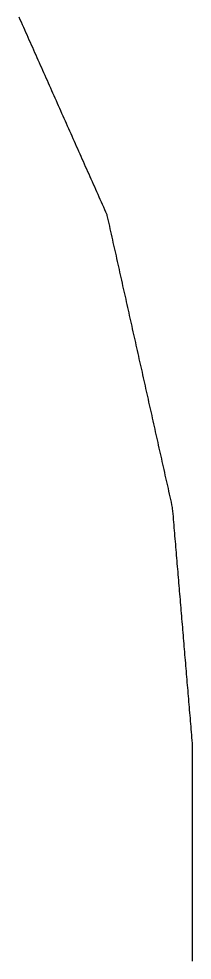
# Model space of a CAD drawing. Header units: millimetres. Extents: x 32 to 3054, y 42 to 5568.
# Drawn here: x 1436.9 to 1499.4, y 1061.4 to 1401 of the extents above; entities that cross this region are included whole.
import ezdxf

# ---------------------------------------------------------------- set-up
doc = ezdxf.new("R2010")
doc.units = ezdxf.units.MM
doc.layers.add('ALL_ISLANDS', color=7, linetype='Continuous')
doc.layers.add('OUTLINE_ISLAND_01', color=7, linetype='Continuous')

msp = doc.modelspace()

# ---------------------------------------------------------------- linework, layer by layer
at = {"layer": 'ALL_ISLANDS'}
msp.add_lwpolyline([(1436.9004, 1401.6698), (1437.307, 1400.7562), (1437.7136, 1399.8426), (1438.1202, 1398.929), (1438.5268, 1398.0154), (1438.9334, 1397.1018), (1439.34, 1396.1882), (1439.7466, 1395.2746), (1440.1532, 1394.361), (1440.5598, 1393.4474), (1440.9664, 1392.5338), (1441.3731, 1391.6202), (1441.7797, 1390.7066), (1442.1863, 1389.793), (1442.5929, 1388.8794), (1442.9995, 1387.9658), (1443.4061, 1387.0522), (1443.8127, 1386.1385), (1444.2193, 1385.2249), (1444.6259, 1384.3113), (1445.0325, 1383.3977), (1445.4391, 1382.4841), (1445.8457, 1381.5705), (1446.2523, 1380.6569), (1446.6589, 1379.7433), (1447.0655, 1378.8297), (1447.4721, 1377.9161), (1447.8787, 1377.0025), (1448.2853, 1376.0889), (1448.6919, 1375.1753), (1449.0986, 1374.2617), (1449.5052, 1373.3481), (1449.9118, 1372.4345), (1450.3184, 1371.5209), (1450.725, 1370.6073), (1451.1316, 1369.6937), (1451.5382, 1368.7801), (1451.9448, 1367.8665), (1452.3514, 1366.9529), (1452.758, 1366.0393), (1453.1646, 1365.1257), (1453.5712, 1364.2121), (1453.9778, 1363.2985), (1454.3844, 1362.3848), (1454.791, 1361.4712), (1455.1976, 1360.5576), (1455.6042, 1359.644), (1456.0108, 1358.7304), (1456.4174, 1357.8168), (1456.8241, 1356.9032), (1457.2307, 1355.9896), (1457.6373, 1355.076), (1458.0439, 1354.1624), (1458.4505, 1353.2488), (1458.8571, 1352.3352), (1459.2637, 1351.4216), (1459.6703, 1350.508), (1460.0769, 1349.5944), (1460.4835, 1348.6808), (1460.8901, 1347.7672), (1461.2967, 1346.8536), (1461.7033, 1345.94), (1462.1099, 1345.0264), (1462.5165, 1344.1128), (1462.9231, 1343.1992), (1463.3297, 1342.2856), (1463.7363, 1341.372), (1464.1429, 1340.4584), (1464.5496, 1339.5447), (1464.9562, 1338.6311), (1465.3628, 1337.7175), (1465.7694, 1336.8039), (1466.176, 1335.8903), (1466.5826, 1334.9767), (1466.9892, 1334.0631), (1467.3958, 1333.1495), (1467.8024, 1332.2359), (1468.209, 1331.3223), (1468.6156, 1330.4087), (1468.6898, 1330.0765), (1468.9079, 1329.1006), (1469.126, 1328.1247), (1469.3442, 1327.1488), (1469.5623, 1326.1728), (1469.7804, 1325.1969), (1469.9985, 1324.221), (1470.2166, 1323.2451), (1470.4347, 1322.2691), (1470.6528, 1321.2932), (1470.8709, 1320.3173), (1471.089, 1319.3414), (1471.3071, 1318.3654), (1471.5252, 1317.3895), (1471.7433, 1316.4136), (1471.9614, 1315.4377), (1472.1795, 1314.4617), (1472.3976, 1313.4858), (1472.6157, 1312.5099), (1472.8338, 1311.534), (1473.0519, 1310.558), (1473.27, 1309.5821), (1473.4881, 1308.6062), (1473.7062, 1307.6303), (1473.9243, 1306.6543), (1474.1424, 1305.6784), (1474.3605, 1304.7025), (1474.5787, 1303.7266), (1474.7968, 1302.7506), (1475.0149, 1301.7747), (1475.233, 1300.7988), (1475.4511, 1299.8229), (1475.6692, 1298.8469), (1475.8873, 1297.871), (1476.1054, 1296.8951), (1476.3235, 1295.9192), (1476.5416, 1294.9432), (1476.7597, 1293.9673), (1476.9778, 1292.9914), (1477.1959, 1292.0154), (1477.414, 1291.0395), (1477.6321, 1290.0636), (1477.8502, 1289.0877), (1478.0683, 1288.1117), (1478.2864, 1287.1358), (1478.5045, 1286.1599), (1478.7226, 1285.184), (1478.9407, 1284.208), (1479.1588, 1283.2321), (1479.3769, 1282.2562), (1479.595, 1281.2803), (1479.8132, 1280.3043), (1480.0313, 1279.3284), (1480.2494, 1278.3525), (1480.4675, 1277.3766), (1480.6856, 1276.4006), (1480.9037, 1275.4247), (1481.1218, 1274.4488), (1481.3399, 1273.4729), (1481.558, 1272.4969), (1481.7761, 1271.521), (1481.9942, 1270.5451), (1482.2123, 1269.5692), (1482.4304, 1268.5932), (1482.6485, 1267.6173), (1482.8666, 1266.6414), (1483.0847, 1265.6655), (1483.3028, 1264.6895), (1483.5209, 1263.7136), (1483.739, 1262.7377), (1483.9571, 1261.7618), (1484.1752, 1260.7858), (1484.3933, 1259.8099), (1484.6114, 1258.834), (1484.8295, 1257.8581), (1485.0477, 1256.8821), (1485.2658, 1255.9062), (1485.4839, 1254.9303), (1485.702, 1253.9544), (1485.9201, 1252.9784), (1486.1382, 1252.0025), (1486.3563, 1251.0266), (1486.5744, 1250.0507), (1486.7925, 1249.0747), (1487.0106, 1248.0988), (1487.2287, 1247.1229), (1487.4468, 1246.147), (1487.6649, 1245.171), (1487.883, 1244.1951), (1488.1011, 1243.2192), (1488.3192, 1242.2432), (1488.5373, 1241.2673), (1488.7554, 1240.2914), (1488.9735, 1239.3155), (1489.1916, 1238.3395), (1489.4097, 1237.3636), (1489.6278, 1236.3877), (1489.8459, 1235.4118), (1490.064, 1234.4358), (1490.2821, 1233.4599), (1490.5003, 1232.484), (1490.7184, 1231.5081), (1490.9365, 1230.5321), (1491.1546, 1229.5562), (1491.3727, 1228.5803), (1491.5908, 1227.6044), (1491.8089, 1226.6284), (1492.027, 1225.6525), (1492.2451, 1224.6766), (1492.2697, 1224.3854), (1492.3539, 1223.3889), (1492.438, 1222.3924), (1492.5222, 1221.396), (1492.6064, 1220.3995), (1492.6905, 1219.4031), (1492.7747, 1218.4066), (1492.8589, 1217.4102), (1492.943, 1216.4137), (1493.0272, 1215.4173), (1493.1114, 1214.4208), (1493.1955, 1213.4244), (1493.2797, 1212.4279), (1493.3639, 1211.4315), (1493.448, 1210.435), (1493.5322, 1209.4386), (1493.6164, 1208.4421), (1493.7005, 1207.4457), (1493.7847, 1206.4492), (1493.8689, 1205.4528), (1493.953, 1204.4563), (1494.0372, 1203.4599), (1494.1214, 1202.4634), (1494.2055, 1201.467), (1494.2897, 1200.4705), (1494.3739, 1199.4741), (1494.458, 1198.4776), (1494.5422, 1197.4812), (1494.6264, 1196.4847), (1494.7105, 1195.4883), (1494.7947, 1194.4918), (1494.8789, 1193.4954), (1494.963, 1192.4989), (1495.0472, 1191.5024), (1495.1314, 1190.506), (1495.2155, 1189.5095), (1495.2997, 1188.5131), (1495.3839, 1187.5166), (1495.468, 1186.5202), (1495.5522, 1185.5237), (1495.6364, 1184.5273), (1495.7205, 1183.5308), (1495.8047, 1182.5344), (1495.8889, 1181.5379), (1495.973, 1180.5415), (1496.0572, 1179.545), (1496.1414, 1178.5486), (1496.2255, 1177.5521), (1496.3097, 1176.5557), (1496.3939, 1175.5592), (1496.478, 1174.5628), (1496.5622, 1173.5663), (1496.6464, 1172.5699), (1496.7305, 1171.5734), (1496.8147, 1170.577), (1496.8989, 1169.5805), (1496.983, 1168.5841), (1497.0672, 1167.5876), (1497.1514, 1166.5912), (1497.2355, 1165.5947), (1497.3197, 1164.5983), (1497.4039, 1163.6018), (1497.488, 1162.6053), (1497.5722, 1161.6089), (1497.6564, 1160.6124), (1497.7405, 1159.616), (1497.8247, 1158.6195), (1497.9089, 1157.6231), (1497.993, 1156.6266), (1498.0772, 1155.6302), (1498.1614, 1154.6337), (1498.2455, 1153.6373), (1498.3297, 1152.6408), (1498.4139, 1151.6444), (1498.498, 1150.6479), (1498.5822, 1149.6515), (1498.6664, 1148.655), (1498.7505, 1147.6586), (1498.8347, 1146.6621), (1498.9189, 1145.6657), (1499.003, 1144.6692), (1499.0872, 1143.6728), (1499.1714, 1142.6763), (1499.2555, 1141.6799), (1499.3397, 1140.6834), (1499.4239, 1139.687), (1499.424, 1139.0454), (1499.4242, 1138.0454), (1499.4244, 1137.0454), (1499.4246, 1136.0454), (1499.4248, 1135.0454), (1499.4249, 1134.0454), (1499.4251, 1133.0454), (1499.4253, 1132.0454), (1499.4255, 1131.0454), (1499.4257, 1130.0454), (1499.4259, 1129.0454), (1499.4261, 1128.0454), (1499.4263, 1127.0454), (1499.4265, 1126.0454), (1499.4267, 1125.0454), (1499.4268, 1124.0454), (1499.427, 1123.0454), (1499.4272, 1122.0454), (1499.4274, 1121.0454), (1499.4276, 1120.0454), (1499.4278, 1119.0454), (1499.428, 1118.0454), (1499.4282, 1117.0454), (1499.4284, 1116.0454), (1499.4285, 1115.0454), (1499.4287, 1114.0454), (1499.4289, 1113.0454), (1499.4291, 1112.0454), (1499.4293, 1111.0454), (1499.4295, 1110.0454), (1499.4297, 1109.0454), (1499.4299, 1108.0454), (1499.4301, 1107.0454), (1499.4303, 1106.0454), (1499.4304, 1105.0454), (1499.4306, 1104.0454), (1499.4308, 1103.0454), (1499.431, 1102.0454), (1499.4312, 1101.0454), (1499.4314, 1100.0454), (1499.4316, 1099.0454), (1499.4318, 1098.0454), (1499.432, 1097.0454), (1499.4322, 1096.0454), (1499.4323, 1095.0454), (1499.4325, 1094.0454), (1499.4327, 1093.0454), (1499.4329, 1092.0454), (1499.4331, 1091.0454), (1499.4333, 1090.0454), (1499.4335, 1089.0454), (1499.4337, 1088.0454), (1499.4339, 1087.0454), (1499.434, 1086.0454), (1499.4342, 1085.0454), (1499.4344, 1084.0454), (1499.4346, 1083.0454), (1499.4348, 1082.0454), (1499.435, 1081.0454), (1499.4352, 1080.0454), (1499.4354, 1079.0454), (1499.4356, 1078.0454), (1499.4358, 1077.0454), (1499.4359, 1076.0454), (1499.4361, 1075.0454), (1499.4363, 1074.0454), (1499.4365, 1073.0454), (1499.4367, 1072.0454), (1499.4369, 1071.0454), (1499.4371, 1070.0454), (1499.4373, 1069.0454), (1499.4375, 1068.0454), (1499.4376, 1067.0454), (1499.4378, 1066.0454), (1499.438, 1065.0454), (1499.4382, 1064.0454), (1499.4384, 1063.0454), (1499.4386, 1062.0454), (1499.4388, 1061.0454)], dxfattribs=at)
at = {"layer": 'OUTLINE_ISLAND_01'}
msp.add_lwpolyline([(1436.9004, 1401.6698), (1437.307, 1400.7562), (1437.7136, 1399.8426), (1438.1202, 1398.929), (1438.5268, 1398.0154), (1438.9334, 1397.1018), (1439.34, 1396.1882), (1439.7466, 1395.2746), (1440.1532, 1394.361), (1440.5598, 1393.4474), (1440.9664, 1392.5338), (1441.3731, 1391.6202), (1441.7797, 1390.7066), (1442.1863, 1389.793), (1442.5929, 1388.8794), (1442.9995, 1387.9658), (1443.4061, 1387.0522), (1443.8127, 1386.1385), (1444.2193, 1385.2249), (1444.6259, 1384.3113), (1445.0325, 1383.3977), (1445.4391, 1382.4841), (1445.8457, 1381.5705), (1446.2523, 1380.6569), (1446.6589, 1379.7433), (1447.0655, 1378.8297), (1447.4721, 1377.9161), (1447.8787, 1377.0025), (1448.2853, 1376.0889), (1448.6919, 1375.1753), (1449.0986, 1374.2617), (1449.5052, 1373.3481), (1449.9118, 1372.4345), (1450.3184, 1371.5209), (1450.725, 1370.6073), (1451.1316, 1369.6937), (1451.5382, 1368.7801), (1451.9448, 1367.8665), (1452.3514, 1366.9529), (1452.758, 1366.0393), (1453.1646, 1365.1257), (1453.5712, 1364.2121), (1453.9778, 1363.2985), (1454.3844, 1362.3848), (1454.791, 1361.4712), (1455.1976, 1360.5576), (1455.6042, 1359.644), (1456.0108, 1358.7304), (1456.4174, 1357.8168), (1456.8241, 1356.9032), (1457.2307, 1355.9896), (1457.6373, 1355.076), (1458.0439, 1354.1624), (1458.4505, 1353.2488), (1458.8571, 1352.3352), (1459.2637, 1351.4216), (1459.6703, 1350.508), (1460.0769, 1349.5944), (1460.4835, 1348.6808), (1460.8901, 1347.7672), (1461.2967, 1346.8536), (1461.7033, 1345.94), (1462.1099, 1345.0264), (1462.5165, 1344.1128), (1462.9231, 1343.1992), (1463.3297, 1342.2856), (1463.7363, 1341.372), (1464.1429, 1340.4584), (1464.5496, 1339.5447), (1464.9562, 1338.6311), (1465.3628, 1337.7175), (1465.7694, 1336.8039), (1466.176, 1335.8903), (1466.5826, 1334.9767), (1466.9892, 1334.0631), (1467.3958, 1333.1495), (1467.8024, 1332.2359), (1468.209, 1331.3223), (1468.6156, 1330.4087), (1468.6898, 1330.0765), (1468.9079, 1329.1006), (1469.126, 1328.1247), (1469.3442, 1327.1488), (1469.5623, 1326.1728), (1469.7804, 1325.1969), (1469.9985, 1324.221), (1470.2166, 1323.2451), (1470.4347, 1322.2691), (1470.6528, 1321.2932), (1470.8709, 1320.3173), (1471.089, 1319.3414), (1471.3071, 1318.3654), (1471.5252, 1317.3895), (1471.7433, 1316.4136), (1471.9614, 1315.4377), (1472.1795, 1314.4617), (1472.3976, 1313.4858), (1472.6157, 1312.5099), (1472.8338, 1311.534), (1473.0519, 1310.558), (1473.27, 1309.5821), (1473.4881, 1308.6062), (1473.7062, 1307.6303), (1473.9243, 1306.6543), (1474.1424, 1305.6784), (1474.3605, 1304.7025), (1474.5787, 1303.7266), (1474.7968, 1302.7506), (1475.0149, 1301.7747), (1475.233, 1300.7988), (1475.4511, 1299.8229), (1475.6692, 1298.8469), (1475.8873, 1297.871), (1476.1054, 1296.8951), (1476.3235, 1295.9192), (1476.5416, 1294.9432), (1476.7597, 1293.9673), (1476.9778, 1292.9914), (1477.1959, 1292.0154), (1477.414, 1291.0395), (1477.6321, 1290.0636), (1477.8502, 1289.0877), (1478.0683, 1288.1117), (1478.2864, 1287.1358), (1478.5045, 1286.1599), (1478.7226, 1285.184), (1478.9407, 1284.208), (1479.1588, 1283.2321), (1479.3769, 1282.2562), (1479.595, 1281.2803), (1479.8132, 1280.3043), (1480.0313, 1279.3284), (1480.2494, 1278.3525), (1480.4675, 1277.3766), (1480.6856, 1276.4006), (1480.9037, 1275.4247), (1481.1218, 1274.4488), (1481.3399, 1273.4729), (1481.558, 1272.4969), (1481.7761, 1271.521), (1481.9942, 1270.5451), (1482.2123, 1269.5692), (1482.4304, 1268.5932), (1482.6485, 1267.6173), (1482.8666, 1266.6414), (1483.0847, 1265.6655), (1483.3028, 1264.6895), (1483.5209, 1263.7136), (1483.739, 1262.7377), (1483.9571, 1261.7618), (1484.1752, 1260.7858), (1484.3933, 1259.8099), (1484.6114, 1258.834), (1484.8295, 1257.8581), (1485.0477, 1256.8821), (1485.2658, 1255.9062), (1485.4839, 1254.9303), (1485.702, 1253.9544), (1485.9201, 1252.9784), (1486.1382, 1252.0025), (1486.3563, 1251.0266), (1486.5744, 1250.0507), (1486.7925, 1249.0747), (1487.0106, 1248.0988), (1487.2287, 1247.1229), (1487.4468, 1246.147), (1487.6649, 1245.171), (1487.883, 1244.1951), (1488.1011, 1243.2192), (1488.3192, 1242.2432), (1488.5373, 1241.2673), (1488.7554, 1240.2914), (1488.9735, 1239.3155), (1489.1916, 1238.3395), (1489.4097, 1237.3636), (1489.6278, 1236.3877), (1489.8459, 1235.4118), (1490.064, 1234.4358), (1490.2821, 1233.4599), (1490.5003, 1232.484), (1490.7184, 1231.5081), (1490.9365, 1230.5321), (1491.1546, 1229.5562), (1491.3727, 1228.5803), (1491.5908, 1227.6044), (1491.8089, 1226.6284), (1492.027, 1225.6525), (1492.2451, 1224.6766), (1492.2697, 1224.3854), (1492.3539, 1223.3889), (1492.438, 1222.3924), (1492.5222, 1221.396), (1492.6064, 1220.3995), (1492.6905, 1219.4031), (1492.7747, 1218.4066), (1492.8589, 1217.4102), (1492.943, 1216.4137), (1493.0272, 1215.4173), (1493.1114, 1214.4208), (1493.1955, 1213.4244), (1493.2797, 1212.4279), (1493.3639, 1211.4315), (1493.448, 1210.435), (1493.5322, 1209.4386), (1493.6164, 1208.4421), (1493.7005, 1207.4457), (1493.7847, 1206.4492), (1493.8689, 1205.4528), (1493.953, 1204.4563), (1494.0372, 1203.4599), (1494.1214, 1202.4634), (1494.2055, 1201.467), (1494.2897, 1200.4705), (1494.3739, 1199.4741), (1494.458, 1198.4776), (1494.5422, 1197.4812), (1494.6264, 1196.4847), (1494.7105, 1195.4883), (1494.7947, 1194.4918), (1494.8789, 1193.4954), (1494.963, 1192.4989), (1495.0472, 1191.5024), (1495.1314, 1190.506), (1495.2155, 1189.5095), (1495.2997, 1188.5131), (1495.3839, 1187.5166), (1495.468, 1186.5202), (1495.5522, 1185.5237), (1495.6364, 1184.5273), (1495.7205, 1183.5308), (1495.8047, 1182.5344), (1495.8889, 1181.5379), (1495.973, 1180.5415), (1496.0572, 1179.545), (1496.1414, 1178.5486), (1496.2255, 1177.5521), (1496.3097, 1176.5557), (1496.3939, 1175.5592), (1496.478, 1174.5628), (1496.5622, 1173.5663), (1496.6464, 1172.5699), (1496.7305, 1171.5734), (1496.8147, 1170.577), (1496.8989, 1169.5805), (1496.983, 1168.5841), (1497.0672, 1167.5876), (1497.1514, 1166.5912), (1497.2355, 1165.5947), (1497.3197, 1164.5983), (1497.4039, 1163.6018), (1497.488, 1162.6053), (1497.5722, 1161.6089), (1497.6564, 1160.6124), (1497.7405, 1159.616), (1497.8247, 1158.6195), (1497.9089, 1157.6231), (1497.993, 1156.6266), (1498.0772, 1155.6302), (1498.1614, 1154.6337), (1498.2455, 1153.6373), (1498.3297, 1152.6408), (1498.4139, 1151.6444), (1498.498, 1150.6479), (1498.5822, 1149.6515), (1498.6664, 1148.655), (1498.7505, 1147.6586), (1498.8347, 1146.6621), (1498.9189, 1145.6657), (1499.003, 1144.6692), (1499.0872, 1143.6728), (1499.1714, 1142.6763), (1499.2555, 1141.6799), (1499.3397, 1140.6834), (1499.4239, 1139.687), (1499.424, 1139.0454), (1499.4242, 1138.0454), (1499.4244, 1137.0454), (1499.4246, 1136.0454), (1499.4248, 1135.0454), (1499.4249, 1134.0454), (1499.4251, 1133.0454), (1499.4253, 1132.0454), (1499.4255, 1131.0454), (1499.4257, 1130.0454), (1499.4259, 1129.0454), (1499.4261, 1128.0454), (1499.4263, 1127.0454), (1499.4265, 1126.0454), (1499.4267, 1125.0454), (1499.4268, 1124.0454), (1499.427, 1123.0454), (1499.4272, 1122.0454), (1499.4274, 1121.0454), (1499.4276, 1120.0454), (1499.4278, 1119.0454), (1499.428, 1118.0454), (1499.4282, 1117.0454), (1499.4284, 1116.0454), (1499.4285, 1115.0454), (1499.4287, 1114.0454), (1499.4289, 1113.0454), (1499.4291, 1112.0454), (1499.4293, 1111.0454), (1499.4295, 1110.0454), (1499.4297, 1109.0454), (1499.4299, 1108.0454), (1499.4301, 1107.0454), (1499.4303, 1106.0454), (1499.4304, 1105.0454), (1499.4306, 1104.0454), (1499.4308, 1103.0454), (1499.431, 1102.0454), (1499.4312, 1101.0454), (1499.4314, 1100.0454), (1499.4316, 1099.0454), (1499.4318, 1098.0454), (1499.432, 1097.0454), (1499.4322, 1096.0454), (1499.4323, 1095.0454), (1499.4325, 1094.0454), (1499.4327, 1093.0454), (1499.4329, 1092.0454), (1499.4331, 1091.0454), (1499.4333, 1090.0454), (1499.4335, 1089.0454), (1499.4337, 1088.0454), (1499.4339, 1087.0454), (1499.434, 1086.0454), (1499.4342, 1085.0454), (1499.4344, 1084.0454), (1499.4346, 1083.0454), (1499.4348, 1082.0454), (1499.435, 1081.0454), (1499.4352, 1080.0454), (1499.4354, 1079.0454), (1499.4356, 1078.0454), (1499.4358, 1077.0454), (1499.4359, 1076.0454), (1499.4361, 1075.0454), (1499.4363, 1074.0454), (1499.4365, 1073.0454), (1499.4367, 1072.0454), (1499.4369, 1071.0454), (1499.4371, 1070.0454), (1499.4373, 1069.0454), (1499.4375, 1068.0454), (1499.4376, 1067.0454), (1499.4378, 1066.0454), (1499.438, 1065.0454), (1499.4382, 1064.0454), (1499.4384, 1063.0454), (1499.4386, 1062.0454), (1499.4388, 1061.0454)], dxfattribs=at)

doc.saveas('drawing.dxf')
